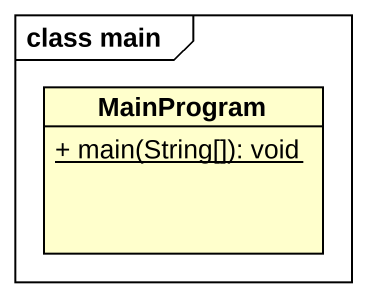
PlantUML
@startuml
mainframe class main
hide circle
hide empty members
skinparam classAttributeIconSize 0
class MainProgram {
  {static} + main(String[]): void
}
@enduml
